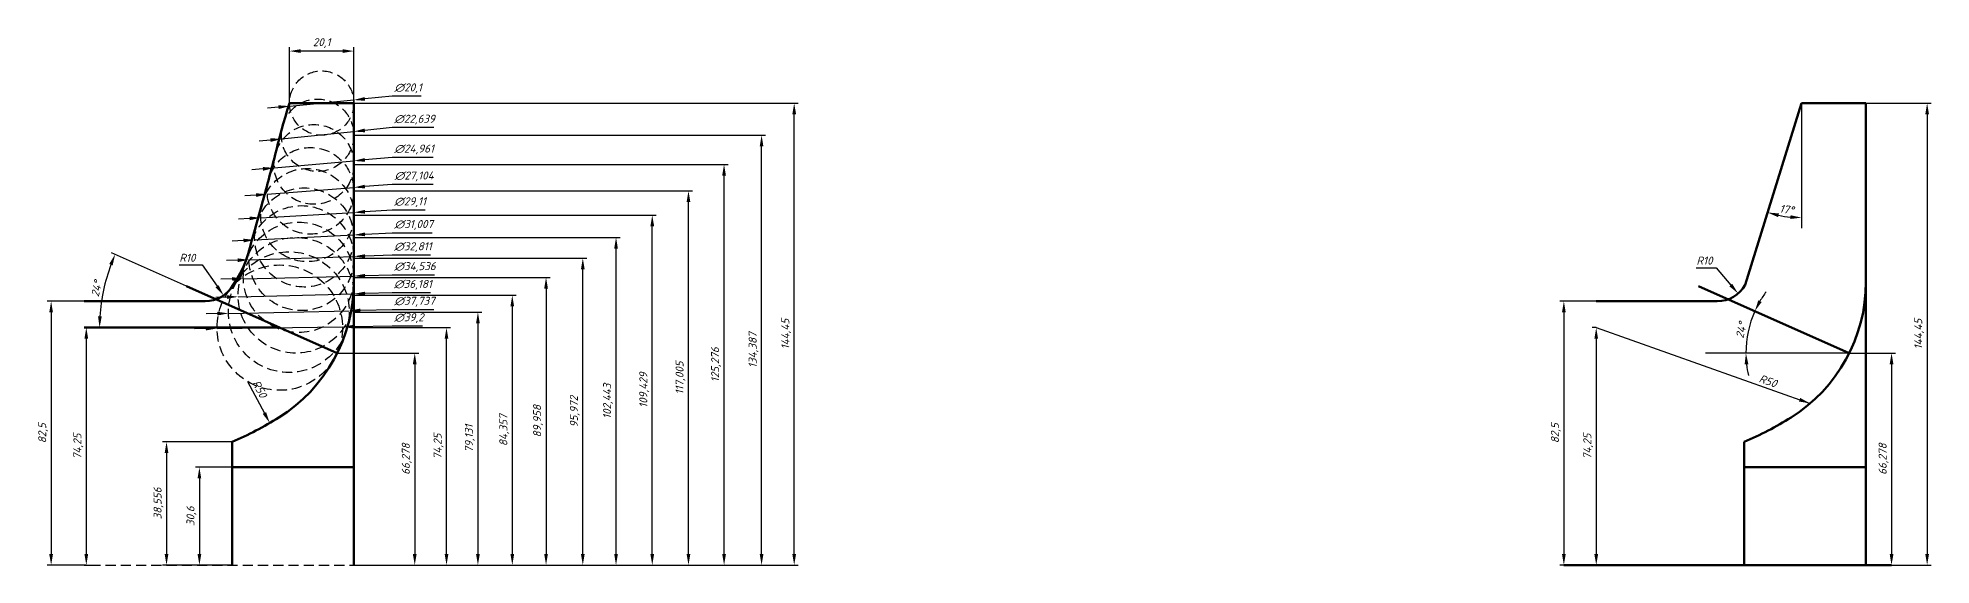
# Model space of a CAD drawing. Header units: millimetres. Extents: x 36 to 1609, y 71 to 252.
# Drawn here: x 1018 to 1609, y 81 to 245 of the extents above; entities that cross this region are included whole.
import ezdxf

# ---------------------------------------------------------------- set-up
doc = ezdxf.new("R2010")
doc.units = ezdxf.units.MM
doc.linetypes.add('невидимая2', pattern=[4.7625, 3.175, -1.5875])
doc.layers.get('0').update_dxf_attribs({"lineweight": 53})
doc.layers.add('АТРИБУТЫ', color=6, linetype='Continuous')
for name, color, linetype, lineweight in [('кр', 10, 'Continuous', 53), ('пунктир', 7, 'невидимая2', 25), ('размеры', 7, 'Continuous', 25)]:
    doc.layers.add(name, color=color, linetype=linetype, lineweight=lineweight)
doc.styles.add('Размер', font='isocpeur.ttf', dxfattribs={"oblique": 15})
doc.dimstyles.new('Две стрелки', dxfattribs={"dimtxt": 2.5, "dimasz": 3.5, "dimexe": 1.25, "dimexo": 0, "dimgap": 1, "dimtad": 1, "dimdec": 3, "dimtxsty": 'Размер', "dimcen": 2.5, "dimadec": 0, "dimazin": 0, "dimtfac": 1, "dimtdec": 3, "dimtmove": 0, "dimatfit": 3, "dimfxl": 1, "dimarcsym": 0})
doc.dimstyles.new('Две стрелки$3', dxfattribs={"dimtxt": 2.5, "dimasz": 3.5, "dimexe": 1.25, "dimexo": 0, "dimgap": 1, "dimtad": 1, "dimtoh": 1, "dimdec": 3, "dimtxsty": 'Размер', "dimcen": 2.5, "dimadec": 0, "dimazin": 0, "dimtfac": 1, "dimtdec": 3, "dimtmove": 0, "dimatfit": 3, "dimfxl": 1, "dimarcsym": 0})
doc.dimstyles.new('Две стрелки$4', dxfattribs={"dimtxt": 2.5, "dimasz": 3.5, "dimexe": 1.25, "dimexo": 0, "dimgap": 1, "dimtad": 1, "dimtoh": 1, "dimdec": 3, "dimtxsty": 'Размер', "dimcen": 2.5, "dimadec": 0, "dimazin": 0, "dimtfac": 1, "dimtdec": 3, "dimtmove": 0, "dimatfit": 3, "dimfxl": 1, "dimarcsym": 0})

# ---------------------------------------------------------------- blocks, each defined once
blk = doc.blocks.new('*D13')
at = {"layer": 'Defpoints', "color": 0, "transparency": 16777216}
for p in [(1568.98, 225.08), (1568.98, 225.08), (1561.85, 189.98), (1568.98, 185.97), (1551.37, 168.28)]:
    blk.add_point(p, dxfattribs=at)
at = {"layer": 'размеры', "color": 0, "lineweight": -2, "transparency": 16777216}
blk.add_arc((1568.98, 225.08), 35.82, 258.36757, 264.40007, dxfattribs=at)
at = {"layer": 'размеры', "color": 0, "transparency": 16777216}
for points in [[(1561.61, 189.43), (1561.9, 190.56), (1558.37, 190.87)], [(1565.52, 190.01), (1565.46, 188.85), (1568.98, 189.26)]]:
    blk.add_solid(points, dxfattribs=at)
at = {"layer": 'размеры', "color": 0, "transparency": 16777216, "insert": (1564.3, 191.84), "char_height": 2.5, "attachment_point": 5, "rotation": 351.97449, "style": 'Размер'}
blk.add_mtext('17°', dxfattribs=at)
blk = doc.blocks.new('*D15')
at = {"layer": 'Defpoints', "color": 0, "transparency": 16777216}
for p in [(1111.38, 146.91), (1116.63, 80.63), (1135.65, 80.63)]:
    blk.add_point(p, dxfattribs=at)
at = {"layer": 'размеры', "color": 0, "lineweight": -2, "transparency": 16777216}
for p, q in [((1111.38, 146.91), (1136.9, 146.91)), ((1135.65, 143.41), (1135.65, 84.13)), ((1116.63, 80.63), (1136.9, 80.63))]:
    blk.add_line(p, q, dxfattribs=at)
at = {"layer": 'размеры', "color": 0, "transparency": 16777216}
for points in [[(1135.06, 143.41), (1136.23, 143.41), (1135.65, 146.91)], [(1135.06, 84.13), (1136.23, 84.13), (1135.65, 80.63)]]:
    blk.add_solid(points, dxfattribs=at)
at = {"layer": 'размеры', "color": 0, "transparency": 16777216, "insert": (1133.15, 113.77), "char_height": 2.5, "attachment_point": 5, "rotation": 90, "style": 'Размер'}
blk.add_mtext('66,278', dxfattribs=at)
blk = doc.blocks.new('*D16')
at = {"layer": 'Defpoints', "color": 0, "transparency": 16777216}
for p in [(1073.87, 154.63), (1113.07, 155.13)]:
    blk.add_point(p, dxfattribs=at)
at = {"layer": 'размеры', "color": 0, "lineweight": -2, "transparency": 16777216}
for p, q in [((1070.37, 154.59), (1066.87, 154.54)), ((1073.87, 154.63), (1113.07, 155.13)), ((1128.58, 155.33), (1116.57, 155.18)), ((1138.12, 155.33), (1128.58, 155.33))]:
    blk.add_line(p, q, dxfattribs=at)
at = {"layer": 'размеры', "color": 0, "transparency": 16777216}
for points in [[(1070.37, 155.17), (1070.38, 154), (1073.87, 154.63)], [(1116.56, 155.76), (1116.58, 154.6), (1113.07, 155.13)]]:
    blk.add_solid(points, dxfattribs=at)
at = {"layer": 'размеры', "color": 0, "transparency": 16777216, "insert": (1133.85, 157.83), "char_height": 2.5, "attachment_point": 5, "style": 'Размер'}
blk.add_mtext('∅39,2', dxfattribs=at)
blk = doc.blocks.new('*D17')
at = {"layer": 'Defpoints', "color": 0, "transparency": 16777216}
for p in [(1115.18, 160.17), (1077.46, 159.33)]:
    blk.add_point(p, dxfattribs=at)
at = {"layer": 'размеры', "color": 0, "lineweight": -2, "transparency": 16777216}
for p, q in [((1077.46, 159.33), (1115.18, 160.17)), ((1128.58, 160.47), (1118.68, 160.25)), ((1141.62, 160.47), (1128.58, 160.47)), ((1073.96, 159.25), (1070.46, 159.17))]:
    blk.add_line(p, q, dxfattribs=at)
at = {"layer": 'размеры', "color": 0, "transparency": 16777216}
for points in [[(1073.94, 159.84), (1073.97, 158.67), (1077.46, 159.33)], [(1118.67, 160.83), (1118.7, 159.66), (1115.18, 160.17)]]:
    blk.add_solid(points, dxfattribs=at)
at = {"layer": 'размеры', "color": 0, "transparency": 16777216, "insert": (1135.6, 162.97), "char_height": 2.5, "attachment_point": 5, "style": 'Размер'}
blk.add_mtext('∅37,737', dxfattribs=at)
blk = doc.blocks.new('*D18')
at = {"layer": 'Defpoints', "color": 0, "transparency": 16777216}
for p in [(1080.45, 164.53), (1116.62, 165.45)]:
    blk.add_point(p, dxfattribs=at)
at = {"layer": 'размеры', "color": 0, "lineweight": -2, "transparency": 16777216}
for p, q in [((1128.58, 165.76), (1120.12, 165.54)), ((1140.62, 165.76), (1128.58, 165.76)), ((1076.96, 164.44), (1073.46, 164.35)), ((1080.45, 164.53), (1116.62, 165.45))]:
    blk.add_line(p, q, dxfattribs=at)
at = {"layer": 'размеры', "color": 0, "transparency": 16777216}
for points in [[(1120.11, 166.12), (1120.14, 164.96), (1116.62, 165.45)], [(1076.94, 165.02), (1076.97, 163.86), (1080.45, 164.53)]]:
    blk.add_solid(points, dxfattribs=at)
at = {"layer": 'размеры', "color": 0, "transparency": 16777216, "insert": (1135.1, 168.26), "char_height": 2.5, "attachment_point": 5, "style": 'Размер'}
blk.add_mtext('∅36,181', dxfattribs=at)
blk = doc.blocks.new('*D19')
at = {"layer": 'Defpoints', "color": 0, "transparency": 16777216}
for p in [(1082.1, 170.17), (1116.62, 171.01)]:
    blk.add_point(p, dxfattribs=at)
at = {"layer": 'размеры', "color": 0, "lineweight": -2, "transparency": 16777216}
for p, q in [((1078.6, 170.09), (1075.1, 170)), ((1082.1, 170.17), (1116.62, 171.01)), ((1128.58, 171.3), (1120.12, 171.1)), ((1141.87, 171.3), (1128.58, 171.3))]:
    blk.add_line(p, q, dxfattribs=at)
at = {"layer": 'размеры', "color": 0, "transparency": 16777216}
for points in [[(1120.11, 171.68), (1120.14, 170.51), (1116.62, 171.01)], [(1078.59, 170.67), (1078.61, 169.5), (1082.1, 170.17)]]:
    blk.add_solid(points, dxfattribs=at)
at = {"layer": 'размеры', "color": 0, "transparency": 16777216, "insert": (1135.72, 173.8), "char_height": 2.5, "attachment_point": 5, "style": 'Размер'}
blk.add_mtext('∅34,536', dxfattribs=at)
blk = doc.blocks.new('*D20')
at = {"layer": 'Defpoints', "color": 0, "transparency": 16777216}
for p in [(1083.83, 176.07), (1116.62, 177.14)]:
    blk.add_point(p, dxfattribs=at)
at = {"layer": 'размеры', "color": 0, "lineweight": -2, "transparency": 16777216}
for p, q in [((1128.58, 177.52), (1120.12, 177.25)), ((1140.62, 177.52), (1128.58, 177.52)), ((1080.33, 175.96), (1076.83, 175.85)), ((1083.83, 176.07), (1116.62, 177.14))]:
    blk.add_line(p, q, dxfattribs=at)
at = {"layer": 'размеры', "color": 0, "transparency": 16777216}
for points in [[(1120.1, 177.83), (1120.14, 176.67), (1116.62, 177.14)], [(1080.31, 176.54), (1080.35, 175.38), (1083.83, 176.07)]]:
    blk.add_solid(points, dxfattribs=at)
at = {"layer": 'размеры', "color": 0, "transparency": 16777216, "insert": (1135.1, 180.02), "char_height": 2.5, "attachment_point": 5, "style": 'Размер'}
blk.add_mtext('∅32,811', dxfattribs=at)
blk = doc.blocks.new('*D21')
at = {"layer": 'Defpoints', "color": 0, "transparency": 16777216}
for p in [(1116.61, 183.85), (1085.64, 182.28)]:
    blk.add_point(p, dxfattribs=at)
at = {"layer": 'размеры', "color": 0, "lineweight": -2, "transparency": 16777216}
for p, q in [((1085.64, 182.28), (1116.61, 183.85)), ((1128.58, 184.46), (1120.11, 184.03)), ((1141.12, 184.46), (1128.58, 184.46)), ((1082.15, 182.1), (1078.65, 181.92))]:
    blk.add_line(p, q, dxfattribs=at)
at = {"layer": 'размеры', "color": 0, "transparency": 16777216}
for points in [[(1120.08, 184.62), (1120.13, 183.45), (1116.61, 183.85)], [(1082.12, 182.68), (1082.18, 181.52), (1085.64, 182.28)]]:
    blk.add_solid(points, dxfattribs=at)
at = {"layer": 'размеры', "color": 0, "transparency": 16777216, "insert": (1135.35, 186.96), "char_height": 2.5, "attachment_point": 5, "style": 'Размер'}
blk.add_mtext('∅31,007', dxfattribs=at)
blk = doc.blocks.new('*D22')
at = {"layer": 'Defpoints', "color": 0, "transparency": 16777216}
for p in [(1116.61, 190.89), (1087.54, 189.23)]:
    blk.add_point(p, dxfattribs=at)
at = {"layer": 'размеры', "color": 0, "lineweight": -2, "transparency": 16777216}
for p, q in [((1087.54, 189.23), (1116.61, 190.89)), ((1128.58, 191.58), (1120.1, 191.09)), ((1138.87, 191.58), (1128.58, 191.58)), ((1084.05, 189.03), (1080.56, 188.83))]:
    blk.add_line(p, q, dxfattribs=at)
at = {"layer": 'размеры', "color": 0, "transparency": 16777216}
for points in [[(1084.02, 189.61), (1084.08, 188.45), (1087.54, 189.23)], [(1120.07, 191.68), (1120.13, 190.51), (1116.61, 190.89)]]:
    blk.add_solid(points, dxfattribs=at)
at = {"layer": 'размеры', "color": 0, "transparency": 16777216, "insert": (1134.22, 194.08), "char_height": 2.5, "attachment_point": 5, "style": 'Размер'}
blk.add_mtext('∅29,11', dxfattribs=at)
blk = doc.blocks.new('*D23')
at = {"layer": 'Defpoints', "color": 0, "transparency": 16777216}
for p in [(1089.57, 196.58), (1116.59, 198.7)]:
    blk.add_point(p, dxfattribs=at)
at = {"layer": 'размеры', "color": 0, "lineweight": -2, "transparency": 16777216}
for p, q in [((1086.08, 196.3), (1082.59, 196.03)), ((1089.57, 196.58), (1116.59, 198.7)), ((1128.58, 199.64), (1120.08, 198.97)), ((1141.37, 199.64), (1128.58, 199.64))]:
    blk.add_line(p, q, dxfattribs=at)
at = {"layer": 'размеры', "color": 0, "transparency": 16777216}
for points in [[(1086.03, 196.88), (1086.12, 195.72), (1089.57, 196.58)], [(1120.03, 199.56), (1120.12, 198.39), (1116.59, 198.7)]]:
    blk.add_solid(points, dxfattribs=at)
at = {"layer": 'размеры', "color": 0, "transparency": 16777216, "insert": (1135.47, 202.14), "char_height": 2.5, "attachment_point": 5, "style": 'Размер'}
blk.add_mtext('∅27,104', dxfattribs=at)
blk = doc.blocks.new('*D24')
at = {"layer": 'Defpoints', "color": 0, "transparency": 16777216}
for p in [(1091.72, 204.81), (1116.58, 207)]:
    blk.add_point(p, dxfattribs=at)
at = {"layer": 'размеры', "color": 0, "lineweight": -2, "transparency": 16777216}
for p, q in [((1128.58, 208.06), (1120.07, 207.31)), ((1141.37, 208.06), (1128.58, 208.06)), ((1088.23, 204.51), (1084.74, 204.2)), ((1091.72, 204.81), (1116.58, 207))]:
    blk.add_line(p, q, dxfattribs=at)
at = {"layer": 'размеры', "color": 0, "transparency": 16777216}
for points in [[(1120.02, 207.89), (1120.12, 206.73), (1116.58, 207)], [(1088.18, 205.09), (1088.28, 203.93), (1091.72, 204.81)]]:
    blk.add_solid(points, dxfattribs=at)
at = {"layer": 'размеры', "color": 0, "transparency": 16777216, "insert": (1135.47, 210.56), "char_height": 2.5, "attachment_point": 5, "style": 'Размер'}
blk.add_mtext('∅24,961', dxfattribs=at)
blk = doc.blocks.new('*D25')
at = {"layer": 'Defpoints', "color": 0, "transparency": 16777216}
for p in [(1094.05, 213.87), (1116.57, 216.17)]:
    blk.add_point(p, dxfattribs=at)
at = {"layer": 'размеры', "color": 0, "lineweight": -2, "transparency": 16777216}
for p, q in [((1090.57, 213.52), (1087.09, 213.16)), ((1094.05, 213.87), (1116.57, 216.17)), ((1128.58, 217.39), (1120.05, 216.52)), ((1141.62, 217.39), (1128.58, 217.39))]:
    blk.add_line(p, q, dxfattribs=at)
at = {"layer": 'размеры', "color": 0, "transparency": 16777216}
for points in [[(1090.51, 214.1), (1090.63, 212.93), (1094.05, 213.87)], [(1119.99, 217.1), (1120.11, 215.94), (1116.57, 216.17)]]:
    blk.add_solid(points, dxfattribs=at)
at = {"layer": 'размеры', "color": 0, "transparency": 16777216, "insert": (1135.6, 219.89), "char_height": 2.5, "attachment_point": 5, "style": 'Размер'}
blk.add_mtext('∅22,639', dxfattribs=at)
blk = doc.blocks.new('*D26')
at = {"layer": 'Defpoints', "color": 0, "transparency": 16777216}
for p in [(1116.58, 226.04), (1096.58, 224.13)]:
    blk.add_point(p, dxfattribs=at)
at = {"layer": 'размеры', "color": 0, "lineweight": -2, "transparency": 16777216}
for p, q in [((1096.58, 224.13), (1116.58, 226.04)), ((1128.58, 227.19), (1120.07, 226.37)), ((1137.62, 227.19), (1128.58, 227.19)), ((1093.09, 223.79), (1089.61, 223.46))]:
    blk.add_line(p, q, dxfattribs=at)
at = {"layer": 'размеры', "color": 0, "transparency": 16777216}
for points in [[(1120.01, 226.95), (1120.12, 225.79), (1116.58, 226.04)], [(1093.04, 224.37), (1093.15, 223.21), (1096.58, 224.13)]]:
    blk.add_solid(points, dxfattribs=at)
at = {"layer": 'размеры', "color": 0, "transparency": 16777216, "insert": (1133.6, 229.69), "char_height": 2.5, "attachment_point": 5, "style": 'Размер'}
blk.add_mtext('∅20,1', dxfattribs=at)
blk = doc.blocks.new('*D27')
at = {"layer": 'Defpoints', "color": 0, "transparency": 16777216}
for p in [(1039.35, 170.4), (1064.34, 167.85), (1032.35, 154.88), (1093.47, 154.88), (1111.38, 146.91)]:
    blk.add_point(p, dxfattribs=at)
at = {"layer": 'размеры', "color": 0, "lineweight": -2, "transparency": 16777216}
blk.add_line((1064.34, 167.85), (1040.9, 178.29), dxfattribs=at)
blk.add_arc((1093.47, 154.88), 56.3, 159.56248, 176.43752, dxfattribs=at)
at = {"layer": 'размеры', "color": 0, "transparency": 16777216}
for points in [[(1040.18, 174.76), (1041.26, 174.32), (1042.04, 177.78)], [(1037.86, 158.36), (1036.7, 158.4), (1037.17, 154.88)]]:
    blk.add_solid(points, dxfattribs=at)
at = {"layer": 'размеры', "color": 0, "transparency": 16777216, "insert": (1036.2, 167.06), "char_height": 2.5, "attachment_point": 5, "rotation": 78, "style": 'Размер'}
blk.add_mtext('24°', dxfattribs=at)
blk = doc.blocks.new('*D28')
at = {"layer": 'Defpoints', "color": 0, "transparency": 16777216}
for p in [(1070.17, 173.13), (1075.92, 164.96)]:
    blk.add_point(p, dxfattribs=at)
at = {"layer": 'размеры', "color": 0, "lineweight": -2, "transparency": 16777216}
for p, q in [((1062.03, 174.46), (1069.23, 174.46)), ((1069.23, 174.46), (1073.91, 167.82))]:
    blk.add_line(p, q, dxfattribs=at)
at = {"layer": 'размеры', "color": 0, "transparency": 16777216}
blk.add_solid([(1074.39, 168.15), (1073.43, 167.48), (1075.92, 164.96)], dxfattribs=at)
at = {"layer": 'размеры', "color": 0, "transparency": 16777216, "insert": (1064.62, 176.71), "char_height": 2.5, "attachment_point": 5, "style": 'Размер'}
blk.add_mtext('R10', dxfattribs=at)
blk = doc.blocks.new('*D29')
at = {"layer": 'Defpoints', "color": 0, "transparency": 16777216}
for p in [(1078.55, 111.23), (1068.37, 80.63), (1078.55, 80.63)]:
    blk.add_point(p, dxfattribs=at)
at = {"layer": 'размеры', "color": 0, "lineweight": -2, "transparency": 16777216}
for p, q in [((1078.55, 111.23), (1067.12, 111.23)), ((1068.37, 107.73), (1068.37, 84.13)), ((1078.55, 80.63), (1067.12, 80.63))]:
    blk.add_line(p, q, dxfattribs=at)
at = {"layer": 'размеры', "color": 0, "transparency": 16777216}
for points in [[(1067.79, 107.73), (1068.95, 107.73), (1068.37, 111.23)], [(1067.79, 84.13), (1068.95, 84.13), (1068.37, 80.63)]]:
    blk.add_solid(points, dxfattribs=at)
at = {"layer": 'размеры', "color": 0, "transparency": 16777216, "insert": (1065.87, 95.93), "char_height": 2.5, "attachment_point": 5, "rotation": 90, "style": 'Размер'}
blk.add_mtext('30,6', dxfattribs=at)
blk = doc.blocks.new('*D30')
at = {"layer": 'Defpoints', "color": 0, "transparency": 16777216}
for p in [(1078.55, 119.19), (1058.09, 80.63), (1067.12, 80.63)]:
    blk.add_point(p, dxfattribs=at)
at = {"layer": 'размеры', "color": 0, "lineweight": -2, "transparency": 16777216}
for p, q in [((1078.55, 119.19), (1056.84, 119.19)), ((1058.09, 115.69), (1058.09, 84.13)), ((1067.12, 80.63), (1056.84, 80.63))]:
    blk.add_line(p, q, dxfattribs=at)
at = {"layer": 'размеры', "color": 0, "transparency": 16777216}
for points in [[(1057.51, 115.69), (1058.68, 115.69), (1058.09, 119.19)], [(1057.51, 84.13), (1058.68, 84.13), (1058.09, 80.63)]]:
    blk.add_solid(points, dxfattribs=at)
at = {"layer": 'размеры', "color": 0, "transparency": 16777216, "insert": (1055.59, 99.91), "char_height": 2.5, "attachment_point": 5, "rotation": 90, "style": 'Размер'}
blk.add_mtext('38,556', dxfattribs=at)
blk = doc.blocks.new('*D31')
at = {"layer": 'Defpoints', "color": 0, "transparency": 16777216}
for p in [(1032.35, 154.88), (1032.35, 80.63), (1033.03, 80.63)]:
    blk.add_point(p, dxfattribs=at)
at = {"layer": 'размеры', "color": 0, "lineweight": -2, "transparency": 16777216}
for p, q in [((1032.35, 154.88), (1034.28, 154.88)), ((1033.03, 151.38), (1033.03, 84.13)), ((1032.35, 80.63), (1034.28, 80.63))]:
    blk.add_line(p, q, dxfattribs=at)
at = {"layer": 'размеры', "color": 0, "transparency": 16777216}
for points in [[(1032.45, 151.38), (1033.62, 151.38), (1033.03, 154.88)], [(1032.45, 84.13), (1033.62, 84.13), (1033.03, 80.63)]]:
    blk.add_solid(points, dxfattribs=at)
at = {"layer": 'размеры', "color": 0, "transparency": 16777216, "insert": (1030.53, 117.76), "char_height": 2.5, "attachment_point": 5, "rotation": 90, "style": 'Размер'}
blk.add_mtext('74,25', dxfattribs=at)
blk = doc.blocks.new('*D32')
at = {"layer": 'Defpoints', "color": 0, "transparency": 16777216}
for p in [(1032.35, 163.13), (1022.04, 80.63), (1033.03, 80.63)]:
    blk.add_point(p, dxfattribs=at)
at = {"layer": 'размеры', "color": 0, "lineweight": -2, "transparency": 16777216}
for p, q in [((1032.35, 163.13), (1020.79, 163.13)), ((1022.04, 159.63), (1022.04, 84.13)), ((1033.03, 80.63), (1020.79, 80.63))]:
    blk.add_line(p, q, dxfattribs=at)
at = {"layer": 'размеры', "color": 0, "transparency": 16777216}
for points in [[(1021.45, 159.63), (1022.62, 159.63), (1022.04, 163.13)], [(1021.45, 84.13), (1022.62, 84.13), (1022.04, 80.63)]]:
    blk.add_solid(points, dxfattribs=at)
at = {"layer": 'размеры', "color": 0, "transparency": 16777216, "insert": (1019.54, 121.88), "char_height": 2.5, "attachment_point": 5, "rotation": 90, "style": 'Размер'}
blk.add_mtext('82,5', dxfattribs=at)
blk = doc.blocks.new('*D33')
at = {"layer": 'Defpoints', "color": 0, "transparency": 16777216}
for p in [(1096.53, 241.32), (1096.53, 225.08), (1116.63, 225.08)]:
    blk.add_point(p, dxfattribs=at)
at = {"layer": 'размеры', "color": 0, "lineweight": -2, "transparency": 16777216}
for p, q in [((1096.53, 225.08), (1096.53, 242.57)), ((1116.63, 225.08), (1116.63, 242.57)), ((1113.13, 241.32), (1100.03, 241.32))]:
    blk.add_line(p, q, dxfattribs=at)
at = {"layer": 'размеры', "color": 0, "transparency": 16777216}
for points in [[(1100.03, 241.91), (1100.03, 240.74), (1096.53, 241.32)], [(1113.13, 241.91), (1113.13, 240.74), (1116.63, 241.32)]]:
    blk.add_solid(points, dxfattribs=at)
at = {"layer": 'размеры', "color": 0, "transparency": 16777216, "insert": (1106.58, 243.82), "char_height": 2.5, "attachment_point": 5, "style": 'Размер'}
blk.add_mtext('20,1', dxfattribs=at)
blk = doc.blocks.new('*D34')
at = {"layer": 'Defpoints', "color": 0, "transparency": 16777216}
for p in [(1116.63, 154.88), (1145.58, 154.88), (1136.9, 80.63)]:
    blk.add_point(p, dxfattribs=at)
at = {"layer": 'размеры', "color": 0, "lineweight": -2, "transparency": 16777216}
for p, q in [((1116.63, 154.88), (1146.83, 154.88)), ((1145.58, 84.13), (1145.58, 151.38)), ((1136.9, 80.63), (1146.83, 80.63))]:
    blk.add_line(p, q, dxfattribs=at)
at = {"layer": 'размеры', "color": 0, "transparency": 16777216}
for points in [[(1145, 151.38), (1146.16, 151.38), (1145.58, 154.88)], [(1145, 84.13), (1146.16, 84.13), (1145.58, 80.63)]]:
    blk.add_solid(points, dxfattribs=at)
at = {"layer": 'размеры', "color": 0, "transparency": 16777216, "insert": (1143.08, 117.76), "char_height": 2.5, "attachment_point": 5, "rotation": 90, "style": 'Размер'}
blk.add_mtext('74,25', dxfattribs=at)
blk = doc.blocks.new('*D35')
at = {"layer": 'Defpoints', "color": 0, "transparency": 16777216}
for p in [(1116.63, 159.76), (1146.83, 80.63), (1155.39, 80.63)]:
    blk.add_point(p, dxfattribs=at)
at = {"layer": 'размеры', "color": 0, "lineweight": -2, "transparency": 16777216}
for p, q in [((1116.63, 159.76), (1156.64, 159.76)), ((1155.39, 156.26), (1155.39, 84.13)), ((1146.83, 80.63), (1156.64, 80.63))]:
    blk.add_line(p, q, dxfattribs=at)
at = {"layer": 'размеры', "color": 0, "transparency": 16777216}
for points in [[(1154.81, 156.26), (1155.97, 156.26), (1155.39, 159.76)], [(1154.81, 84.13), (1155.97, 84.13), (1155.39, 80.63)]]:
    blk.add_solid(points, dxfattribs=at)
at = {"layer": 'размеры', "color": 0, "transparency": 16777216, "insert": (1152.89, 120.2), "char_height": 2.5, "attachment_point": 5, "rotation": 90, "style": 'Размер'}
blk.add_mtext('79,131', dxfattribs=at)
blk = doc.blocks.new('*D36')
at = {"layer": 'Defpoints', "color": 0, "transparency": 16777216}
for p in [(1116.63, 164.99), (1156.64, 80.63), (1166.13, 80.63)]:
    blk.add_point(p, dxfattribs=at)
at = {"layer": 'размеры', "color": 0, "lineweight": -2, "transparency": 16777216}
for p, q in [((1116.63, 164.99), (1167.38, 164.99)), ((1166.13, 161.49), (1166.13, 84.13)), ((1156.64, 80.63), (1167.38, 80.63))]:
    blk.add_line(p, q, dxfattribs=at)
at = {"layer": 'размеры', "color": 0, "transparency": 16777216}
for points in [[(1165.55, 161.49), (1166.71, 161.49), (1166.13, 164.99)], [(1165.55, 84.13), (1166.71, 84.13), (1166.13, 80.63)]]:
    blk.add_solid(points, dxfattribs=at)
at = {"layer": 'размеры', "color": 0, "transparency": 16777216, "insert": (1163.63, 122.81), "char_height": 2.5, "attachment_point": 5, "rotation": 90, "style": 'Размер'}
blk.add_mtext('84,357', dxfattribs=at)
blk = doc.blocks.new('*D37')
at = {"layer": 'Defpoints', "color": 0, "transparency": 16777216}
for p in [(1116.63, 170.59), (1167.38, 80.63), (1176.68, 80.63)]:
    blk.add_point(p, dxfattribs=at)
at = {"layer": 'размеры', "color": 0, "lineweight": -2, "transparency": 16777216}
for p, q in [((1116.63, 170.59), (1177.93, 170.59)), ((1176.68, 167.09), (1176.68, 84.13)), ((1167.38, 80.63), (1177.93, 80.63))]:
    blk.add_line(p, q, dxfattribs=at)
at = {"layer": 'размеры', "color": 0, "transparency": 16777216}
for points in [[(1176.1, 167.09), (1177.26, 167.09), (1176.68, 170.59)], [(1176.1, 84.13), (1177.26, 84.13), (1176.68, 80.63)]]:
    blk.add_solid(points, dxfattribs=at)
at = {"layer": 'размеры', "color": 0, "transparency": 16777216, "insert": (1174.18, 125.61), "char_height": 2.5, "attachment_point": 5, "rotation": 90, "style": 'Размер'}
blk.add_mtext('89,958', dxfattribs=at)
blk = doc.blocks.new('*D38')
at = {"layer": 'Defpoints', "color": 0, "transparency": 16777216}
for p in [(1116.63, 176.6), (1188.17, 176.6), (1177.93, 80.63)]:
    blk.add_point(p, dxfattribs=at)
at = {"layer": 'размеры', "color": 0, "lineweight": -2, "transparency": 16777216}
for p, q in [((1116.63, 176.6), (1189.42, 176.6)), ((1188.17, 84.13), (1188.17, 173.1)), ((1177.93, 80.63), (1189.42, 80.63))]:
    blk.add_line(p, q, dxfattribs=at)
at = {"layer": 'размеры', "color": 0, "transparency": 16777216}
for points in [[(1187.58, 173.1), (1188.75, 173.1), (1188.17, 176.6)], [(1187.58, 84.13), (1188.75, 84.13), (1188.17, 80.63)]]:
    blk.add_solid(points, dxfattribs=at)
at = {"layer": 'размеры', "color": 0, "transparency": 16777216, "insert": (1185.67, 128.62), "char_height": 2.5, "attachment_point": 5, "rotation": 90, "style": 'Размер'}
blk.add_mtext('95,972', dxfattribs=at)
blk = doc.blocks.new('*D39')
at = {"layer": 'Defpoints', "color": 0, "transparency": 16777216}
for p in [(1116.63, 183.08), (1198.55, 183.08), (1189.42, 80.63)]:
    blk.add_point(p, dxfattribs=at)
at = {"layer": 'размеры', "color": 0, "lineweight": -2, "transparency": 16777216}
for p, q in [((1116.63, 183.08), (1199.8, 183.08)), ((1198.55, 84.13), (1198.55, 179.58)), ((1189.42, 80.63), (1199.8, 80.63))]:
    blk.add_line(p, q, dxfattribs=at)
at = {"layer": 'размеры', "color": 0, "transparency": 16777216}
for points in [[(1197.97, 179.58), (1199.13, 179.58), (1198.55, 183.08)], [(1197.97, 84.13), (1199.13, 84.13), (1198.55, 80.63)]]:
    blk.add_solid(points, dxfattribs=at)
at = {"layer": 'размеры', "color": 0, "transparency": 16777216, "insert": (1196.05, 131.85), "char_height": 2.5, "attachment_point": 5, "rotation": 90, "style": 'Размер'}
blk.add_mtext('102,443', dxfattribs=at)
blk = doc.blocks.new('*D40')
at = {"layer": 'Defpoints', "color": 0, "transparency": 16777216}
for p in [(1116.63, 190.06), (1209.86, 190.06), (1199.8, 80.63)]:
    blk.add_point(p, dxfattribs=at)
at = {"layer": 'размеры', "color": 0, "lineweight": -2, "transparency": 16777216}
for p, q in [((1116.63, 190.06), (1211.11, 190.06)), ((1209.86, 84.13), (1209.86, 186.56)), ((1199.8, 80.63), (1211.11, 80.63))]:
    blk.add_line(p, q, dxfattribs=at)
at = {"layer": 'размеры', "color": 0, "transparency": 16777216}
for points in [[(1209.28, 186.56), (1210.45, 186.56), (1209.86, 190.06)], [(1209.28, 84.13), (1210.45, 84.13), (1209.86, 80.63)]]:
    blk.add_solid(points, dxfattribs=at)
at = {"layer": 'размеры', "color": 0, "transparency": 16777216, "insert": (1207.36, 135.35), "char_height": 2.5, "attachment_point": 5, "rotation": 90, "style": 'Размер'}
blk.add_mtext('109,429', dxfattribs=at)
blk = doc.blocks.new('*D41')
at = {"layer": 'Defpoints', "color": 0, "transparency": 16777216}
for p in [(1116.63, 197.64), (1221.18, 197.64), (1211.11, 80.63)]:
    blk.add_point(p, dxfattribs=at)
at = {"layer": 'размеры', "color": 0, "lineweight": -2, "transparency": 16777216}
for p, q in [((1116.63, 197.64), (1222.43, 197.64)), ((1221.18, 84.13), (1221.18, 194.14)), ((1211.11, 80.63), (1222.43, 80.63))]:
    blk.add_line(p, q, dxfattribs=at)
at = {"layer": 'размеры', "color": 0, "transparency": 16777216}
for points in [[(1220.59, 194.14), (1221.76, 194.14), (1221.18, 197.64)], [(1220.59, 84.13), (1221.76, 84.13), (1221.18, 80.63)]]:
    blk.add_solid(points, dxfattribs=at)
at = {"layer": 'размеры', "color": 0, "transparency": 16777216, "insert": (1218.68, 139.14), "char_height": 2.5, "attachment_point": 5, "rotation": 90, "style": 'Размер'}
blk.add_mtext('117,005', dxfattribs=at)
blk = doc.blocks.new('*D42')
at = {"layer": 'Defpoints', "color": 0, "transparency": 16777216}
for p in [(1116.63, 205.91), (1232.3, 205.91), (1222.43, 80.63)]:
    blk.add_point(p, dxfattribs=at)
at = {"layer": 'размеры', "color": 0, "lineweight": -2, "transparency": 16777216}
for p, q in [((1116.63, 205.91), (1233.55, 205.91)), ((1232.3, 84.13), (1232.3, 202.41)), ((1222.43, 80.63), (1233.55, 80.63))]:
    blk.add_line(p, q, dxfattribs=at)
at = {"layer": 'размеры', "color": 0, "transparency": 16777216}
for points in [[(1231.72, 202.41), (1232.89, 202.41), (1232.3, 205.91)], [(1231.72, 84.13), (1232.89, 84.13), (1232.3, 80.63)]]:
    blk.add_solid(points, dxfattribs=at)
at = {"layer": 'размеры', "color": 0, "transparency": 16777216, "insert": (1229.8, 143.27), "char_height": 2.5, "attachment_point": 5, "rotation": 90, "style": 'Размер'}
blk.add_mtext('125,276', dxfattribs=at)
blk = doc.blocks.new('*D43')
at = {"layer": 'Defpoints', "color": 0, "transparency": 16777216}
for p in [(1116.63, 215.02), (1244.02, 215.02), (1233.55, 80.63)]:
    blk.add_point(p, dxfattribs=at)
at = {"layer": 'размеры', "color": 0, "lineweight": -2, "transparency": 16777216}
for p, q in [((1116.63, 215.02), (1245.27, 215.02)), ((1244.02, 84.13), (1244.02, 211.52)), ((1233.55, 80.63), (1245.27, 80.63))]:
    blk.add_line(p, q, dxfattribs=at)
at = {"layer": 'размеры', "color": 0, "transparency": 16777216}
for points in [[(1243.44, 211.52), (1244.6, 211.52), (1244.02, 215.02)], [(1243.44, 84.13), (1244.6, 84.13), (1244.02, 80.63)]]:
    blk.add_solid(points, dxfattribs=at)
at = {"layer": 'размеры', "color": 0, "transparency": 16777216, "insert": (1241.52, 147.83), "char_height": 2.5, "attachment_point": 5, "rotation": 90, "style": 'Размер'}
blk.add_mtext('134,387', dxfattribs=at)
blk = doc.blocks.new('*D44')
at = {"layer": 'Defpoints', "color": 0, "transparency": 16777216}
for p in [(1116.63, 225.08), (1254.21, 225.08), (1245.27, 80.63)]:
    blk.add_point(p, dxfattribs=at)
at = {"layer": 'размеры', "color": 0, "lineweight": -2, "transparency": 16777216}
for p, q in [((1116.63, 225.08), (1255.46, 225.08)), ((1254.21, 84.13), (1254.21, 221.58)), ((1245.27, 80.63), (1255.46, 80.63))]:
    blk.add_line(p, q, dxfattribs=at)
at = {"layer": 'размеры', "color": 0, "transparency": 16777216}
for points in [[(1253.63, 221.58), (1254.8, 221.58), (1254.21, 225.08)], [(1253.63, 84.13), (1254.8, 84.13), (1254.21, 80.63)]]:
    blk.add_solid(points, dxfattribs=at)
at = {"layer": 'размеры', "color": 0, "transparency": 16777216, "insert": (1251.71, 152.86), "char_height": 2.5, "attachment_point": 5, "rotation": 90, "style": 'Размер'}
blk.add_mtext('144,45', dxfattribs=at)
blk = doc.blocks.new('*D45')
at = {"layer": 'Defpoints', "color": 0, "transparency": 16777216}
for p in [(1066.63, 169.13), (1090.33, 125.11)]:
    blk.add_point(p, dxfattribs=at)
at = {"layer": 'размеры', "color": 0, "lineweight": -2, "transparency": 16777216}
blk.add_line((1083.38, 138.03), (1088.67, 128.19), dxfattribs=at)
blk.add_arc((1066.63, 169.13), 50, 296.86714, 302.14287, dxfattribs=at)
at = {"layer": 'размеры', "color": 0, "transparency": 16777216}
blk.add_solid([(1089.19, 128.47), (1088.16, 127.91), (1090.33, 125.11)], dxfattribs=at)
at = {"layer": 'размеры', "color": 0, "transparency": 16777216, "insert": (1087.18, 135.72), "char_height": 2.5, "attachment_point": 5, "rotation": 298.29953, "style": 'Размер'}
blk.add_mtext('R50', dxfattribs=at)
blk = doc.blocks.new('*D46')
at = {"layer": 'Defpoints', "color": 0, "transparency": 16777216}
for p in [(1504.81, 154.88), (1504.81, 80.63), (1504.81, 80.63)]:
    blk.add_point(p, dxfattribs=at)
at = {"layer": 'размеры', "color": 0, "lineweight": -2, "transparency": 16777216}
for p, q in [((1504.81, 154.88), (1503.56, 154.88)), ((1504.81, 151.38), (1504.81, 84.13)), ((1504.81, 80.63), (1503.56, 80.63))]:
    blk.add_line(p, q, dxfattribs=at)
at = {"layer": 'размеры', "color": 0, "transparency": 16777216}
for points in [[(1504.22, 151.38), (1505.39, 151.38), (1504.81, 154.88)], [(1504.22, 84.13), (1505.39, 84.13), (1504.81, 80.63)]]:
    blk.add_solid(points, dxfattribs=at)
at = {"layer": 'размеры', "color": 0, "transparency": 16777216, "insert": (1502.31, 117.76), "char_height": 2.5, "attachment_point": 5, "rotation": 90, "style": 'Размер'}
blk.add_mtext('74,25', dxfattribs=at)
blk = doc.blocks.new('*D47')
at = {"layer": 'Defpoints', "color": 0, "transparency": 16777216}
for p in [(1504.81, 163.13), (1494.7, 80.63), (1504.81, 80.63)]:
    blk.add_point(p, dxfattribs=at)
at = {"layer": 'размеры', "color": 0, "lineweight": -2, "transparency": 16777216}
for p, q in [((1504.81, 163.13), (1493.45, 163.13)), ((1494.7, 159.63), (1494.7, 84.13)), ((1504.81, 80.63), (1493.45, 80.63))]:
    blk.add_line(p, q, dxfattribs=at)
at = {"layer": 'размеры', "color": 0, "transparency": 16777216}
for points in [[(1494.11, 159.63), (1495.28, 159.63), (1494.7, 163.13)], [(1494.11, 84.13), (1495.28, 84.13), (1494.7, 80.63)]]:
    blk.add_solid(points, dxfattribs=at)
at = {"layer": 'размеры', "color": 0, "transparency": 16777216, "insert": (1492.2, 121.88), "char_height": 2.5, "attachment_point": 5, "rotation": 90, "style": 'Размер'}
blk.add_mtext('82,5', dxfattribs=at)
blk = doc.blocks.new('*D48')
at = {"layer": 'Defpoints', "color": 0, "transparency": 16777216}
for p in [(1583.83, 146.91), (1589.08, 80.63), (1597.08, 80.63)]:
    blk.add_point(p, dxfattribs=at)
at = {"layer": 'размеры', "color": 0, "lineweight": -2, "transparency": 16777216}
for p, q in [((1583.83, 146.91), (1598.33, 146.91)), ((1597.08, 143.41), (1597.08, 84.13)), ((1589.08, 80.63), (1598.33, 80.63))]:
    blk.add_line(p, q, dxfattribs=at)
at = {"layer": 'размеры', "color": 0, "transparency": 16777216}
for points in [[(1596.5, 143.41), (1597.67, 143.41), (1597.08, 146.91)], [(1596.5, 84.13), (1597.67, 84.13), (1597.08, 80.63)]]:
    blk.add_solid(points, dxfattribs=at)
at = {"layer": 'размеры', "color": 0, "transparency": 16777216, "insert": (1594.58, 113.77), "char_height": 2.5, "attachment_point": 5, "rotation": 90, "style": 'Размер'}
blk.add_mtext('66,278', dxfattribs=at)
blk = doc.blocks.new('*D49')
at = {"layer": 'Defpoints', "color": 0, "transparency": 16777216}
for p in [(1589.08, 225.08), (1598.33, 80.63), (1608.2, 80.63)]:
    blk.add_point(p, dxfattribs=at)
at = {"layer": 'размеры', "color": 0, "lineweight": -2, "transparency": 16777216}
for p, q in [((1589.08, 225.08), (1609.45, 225.08)), ((1608.2, 221.58), (1608.2, 84.13)), ((1598.33, 80.63), (1609.45, 80.63))]:
    blk.add_line(p, q, dxfattribs=at)
at = {"layer": 'размеры', "color": 0, "transparency": 16777216}
for points in [[(1607.62, 221.58), (1608.78, 221.58), (1608.2, 225.08)], [(1607.62, 84.13), (1608.78, 84.13), (1608.2, 80.63)]]:
    blk.add_solid(points, dxfattribs=at)
at = {"layer": 'размеры', "color": 0, "transparency": 16777216, "insert": (1605.7, 152.86), "char_height": 2.5, "attachment_point": 5, "rotation": 90, "style": 'Размер'}
blk.add_mtext('144,45', dxfattribs=at)
blk = doc.blocks.new('*D50')
at = {"layer": 'Defpoints', "color": 0, "transparency": 16777216}
for p in [(1542.62, 173.13), (1549.14, 165.55)]:
    blk.add_point(p, dxfattribs=at)
at = {"layer": 'размеры', "color": 0, "lineweight": -2, "transparency": 16777216}
for p, q in [((1536.07, 173.58), (1542.24, 173.58)), ((1542.24, 173.58), (1546.86, 168.2))]:
    blk.add_line(p, q, dxfattribs=at)
at = {"layer": 'размеры', "color": 0, "transparency": 16777216}
blk.add_solid([(1547.3, 168.58), (1546.41, 167.82), (1549.14, 165.55)], dxfattribs=at)
at = {"layer": 'размеры', "color": 0, "transparency": 16777216, "insert": (1538.65, 175.83), "char_height": 2.5, "attachment_point": 5, "style": 'Размер'}
blk.add_mtext('R10', dxfattribs=at)
blk = doc.blocks.new('*D51')
at = {"layer": 'Defpoints', "color": 0, "transparency": 16777216}
for p in [(1536.79, 167.85), (1552.83, 155.8), (1538.94, 146.91), (1583.83, 146.91), (1583.83, 146.91)]:
    blk.add_point(p, dxfattribs=at)
at = {"layer": 'размеры', "color": 0, "lineweight": -2, "transparency": 16777216}
for start, end in [(143.55865, 149.77933), (156, 180), (186.22067, 192.44135)]:
    blk.add_arc((1583.83, 146.91), 32.25, start, end, dxfattribs=at)
at = {"layer": 'размеры', "color": 0, "transparency": 16777216}
for points in [[(1556.48, 162.88), (1555.44, 163.41), (1554.37, 160.03)], [(1551.18, 143.38), (1552.35, 143.45), (1551.58, 146.91)]]:
    blk.add_solid(points, dxfattribs=at)
at = {"layer": 'размеры', "color": 0, "transparency": 16777216, "insert": (1550.08, 154.08), "char_height": 2.5, "attachment_point": 5, "rotation": 78, "style": 'Размер'}
blk.add_mtext('24°', dxfattribs=at)

msp = doc.modelspace()

# ---------------------------------------------------------------- linework, layer by layer
for p, q in [((1096.5298, 225.0828), (1116.6298, 225.0828)), ((1116.6298, 80.6328), (1116.6298, 225.0828)), ((1568.983, 225.0828), (1589.083, 225.0828)), ((1589.083, 80.6328), (1589.083, 225.0828)), ((1070.1667, 163.1328), (1032.354, 163.1328)), ((1542.6198, 163.1328), (1504.8071, 163.1328)), ((1093.4711, 154.8828), (1032.354, 154.8828)), ((1078.5545, 119.1884), (1078.5545, 80.6328)), ((1551.0077, 119.1884), (1551.0077, 80.6328)), ((1116.6298, 111.2328), (1078.5545, 111.2328)), ((1589.083, 111.2328), (1551.0077, 111.2328)), ((1494.6972, 80.6328), (1597.083, 80.6328))]:
    msp.add_line(p, q)
for centre, radius, start, end in [((1066.6298, 169.1328), 50, 302.1428718, 0), ((1539.083, 169.1328), 50, 302.1428718, 0), ((1040.0282, 211.469), 100, 292.6600777, 302.1428718), ((1512.4814, 211.469), 100, 292.6600777, 302.1428718)]:
    msp.add_arc(centre, radius, start, end)
at = {"layer": 'АТРИБУТЫ'}
msp.add_line((1083.0236, 176.1805), (1096.5298, 225.0828), dxfattribs=at)
msp.add_arc((1065.1449, 179.8972), 18.2609, 314.9224411, 348.2564962, dxfattribs=at)
at = {"layer": 'кр'}
for p, q in [((1568.983, 225.0828), (1551.3657, 168.2842)), ((1064.3366, 167.8544), (1111.3766, 146.9108)), ((1536.7897, 167.8544), (1583.8298, 146.9108))]:
    msp.add_line(p, q, dxfattribs=at)
for centre, radius, start, end in [((1291.5256, 162.4156), 204.8183, 162.1837549, 166.728112), ((71.7965, 473.0398), 1053.8807, 344.6557815, 345.5149934), ((-89.0052, 516.4117), 1220.4276, 344.0290896, 344.6898217), ((1051.4123, 187.6853), 33.6551, 324.7973479, 347.8675447), ((1070.1667, 173.1328), 10, 270, 330.9960707), ((1542.6198, 173.1328), 10, 270, 330.9960707)]:
    msp.add_arc(centre, radius, start, end, dxfattribs=at)
at = {"layer": 'пунктир'}
msp.add_line((1034.2838, 80.6328), (1124.6298, 80.6328), dxfattribs=at)
for centre, radius in [((1106.5798, 225.0828), 10.05), ((1105.3103, 215.0198), 11.3195), ((1104.1493, 205.9088), 12.4805), ((1103.0778, 197.6378), 13.552), ((1102.0748, 190.0618), 14.555), ((1101.1263, 183.0658), 15.5035), ((1100.2243, 176.6048), 16.4055), ((1099.3618, 170.5908), 17.268), ((1096.3191, 159.7489), 18.8685), ((1098.5393, 164.9898), 18.0905), ((1093.4711, 154.8828), 19.6)]:
    msp.add_circle(centre, radius, dxfattribs=at)
at = {"layer": 'размеры'}
for p, q in [((1084.3157, 180.6119), (1096.5298, 225.0828)), ((1568.983, 225.0828), (1568.983, 185.9651)), ((1504.8071, 154.8828), (1571.6431, 131.1876)), ((1583.8298, 146.9108), (1538.9372, 146.9108))]:
    msp.add_line(p, q, dxfattribs=at)
msp.add_solid([(1568.5346, 132.8987), (1568.1477, 131.798), (1571.6431, 131.1876)], dxfattribs=at)

# ---------------------------------------------------------------- texts
at = {"layer": 'размеры', "insert": (1558.4727, 138.2024), "char_height": 2.5, "attachment_point": 5, "rotation": 340.631607, "style": 'Размер'}
msp.add_mtext('R50', dxfattribs=at)

# ---------------------------------------------------------------- dimensions: what is measured, and where the dimension line sits
at = {"layer": 'размеры'}
dim = msp.add_linear_dim(base=(1096.5298, 241.3239), p1=(1116.6298, 225.0828), p2=(1096.5298, 225.0828), dimstyle='Две стрелки', dxfattribs=at)
dim.commit()
dim.dimension.update_dxf_attribs({"geometry": '*D33', "text_midpoint": (1106.5798, 243.8239)})
for p1, p2, picture, middle in [((1096.5756, 224.1252), (1116.5841, 226.0405), '*D26', (1128.5771, 227.1885)), ((1094.0493, 213.8705), (1116.5713, 216.1692), '*D25', (1128.5771, 217.3945)), ((1091.7169, 204.8142), (1116.5817, 207.0035), '*D24', (1128.5771, 208.0596)), ((1089.5675, 196.5755), (1116.5881, 198.7002), '*D23', (1128.5771, 199.6429)), ((1087.5436, 189.2302), (1116.6061, 190.8935), '*D22', (1128.5771, 191.5787)), ((1085.6429, 182.2771), (1116.6098, 183.8546), '*D21', (1128.5771, 184.4642)), ((1083.8275, 176.0732), (1116.6212, 177.1365), '*D20', (1128.5771, 177.5241)), ((1082.099, 170.1706), (1116.6247, 171.0111), '*D19', (1128.5771, 171.3021)), ((1080.4547, 164.529), (1116.624, 165.4507), '*D18', (1128.5771, 165.7553)), ((1077.4552, 159.3298), (1115.1829, 160.168), '*D17', (1128.5771, 160.4656)), ((1073.8727, 154.6309), (1113.0695, 155.1348), '*D16', (1128.5771, 155.3341))]:
    dim = msp.add_diameter_dim_2p(p1=p1, p2=p2, dimstyle='Две стрелки$3', dxfattribs=at)
    dim.commit()
    dim.dimension.update_dxf_attribs({"geometry": picture, "text_midpoint": middle, "dimtype": 163})
dim = msp.add_linear_dim(base=(1254.2127, 225.0828), p1=(1245.2696, 80.6328), p2=(1116.6298, 225.0828), angle=90, dimstyle='Две стрелки', dxfattribs=at)
dim.commit()
dim.dimension.update_dxf_attribs({"geometry": '*D44', "text_midpoint": (1254.2127, 152.8578), "dimtype": 160})
dim = msp.add_angular_dim_2l(base=(1561.8479, 189.976), line1=((1568.983, 225.0828), (1551.3657, 168.2842)), line2=((1568.983, 225.0828), (1568.983, 185.9651)), dimstyle='Две стрелки', dxfattribs=at)
dim.commit()
dim.dimension.update_dxf_attribs({"geometry": '*D13', "text_midpoint": (1563.9814, 189.6092), "dimtype": 162})
for base, p1, p2, picture, middle in [((1608.1994, 80.6328), (1589.083, 225.0828), (1598.333, 80.6328), '*D49', (1605.6994, 152.8578)), ((1244.0196, 215.0198), (1233.5535, 80.6328), (1116.6298, 215.0198), '*D43', (1241.5196, 147.8263)), ((1232.3035, 205.9088), (1222.4265, 80.6328), (1116.6298, 205.9088), '*D42', (1229.8035, 143.2708)), ((1221.1765, 197.6378), (1211.114, 80.6328), (1116.6298, 197.6378), '*D41', (1218.6765, 139.1353)), ((1209.864, 190.0618), (1199.8015, 80.6328), (1116.6298, 190.0618), '*D40', (1207.364, 135.3473)), ((1198.5515, 183.0758), (1189.4163, 80.6328), (1116.6298, 183.0758), '*D39', (1196.0515, 131.8543)), ((1188.1663, 176.6048), (1177.9305, 80.6328), (1116.6298, 176.6048), '*D38', (1185.6663, 128.6188)), ((1176.6805, 80.6328), (1116.6298, 170.5908), (1167.3785, 80.6328), '*D37', (1174.1805, 125.6118)), ((1022.0366, 80.6328), (1032.354, 163.1328), (1033.0338, 80.6328), '*D32', (1019.5366, 121.8828)), ((1166.1285, 80.6328), (1116.6298, 164.9898), (1156.6414, 80.6328), '*D36', (1163.6285, 122.8113)), ((1155.3914, 80.6328), (1116.6298, 159.7638), (1146.8299, 80.6328), '*D35', (1152.8914, 120.1983)), ((1494.6972, 80.6328), (1504.8071, 163.1328), (1504.8071, 80.6328), '*D47', (1492.1972, 121.8828)), ((1033.0338, 80.6328), (1032.354, 154.8828), (1032.354, 80.6328), '*D31', (1030.5338, 117.7578)), ((1145.5799, 154.8826), (1136.8956, 80.6328), (1116.6298, 154.8826), '*D34', (1143.0799, 117.7577)), ((1504.8071, 80.6328), (1504.8071, 154.8828), (1504.8071, 80.6328), '*D46', (1502.3071, 117.7578)), ((1135.6456, 80.6328), (1111.3766, 146.9108), (1116.6298, 80.6328), '*D15', (1133.1456, 113.7718)), ((1597.083, 80.6328), (1583.8298, 146.9108), (1589.083, 80.6328), '*D48', (1594.583, 113.7718)), ((1058.093, 80.6328), (1078.5545, 119.1884), (1067.1191, 80.6328), '*D30', (1055.593, 99.9106)), ((1068.3691, 80.6328), (1078.5545, 111.2328), (1078.5545, 80.6328), '*D29', (1065.8691, 95.9328))]:
    dim = msp.add_linear_dim(base=base, p1=p1, p2=p2, angle=90, dimstyle='Две стрелки', dxfattribs=at)
    dim.commit()
    dim.dimension.update_dxf_attribs({"geometry": picture, "text_midpoint": middle})
for base, line1, line2, picture, middle in [((1039.3521, 170.4012), ((1093.4711, 154.8828), (1032.354, 154.8828)), ((1064.3366, 167.8544), (1111.3766, 146.9108)), '*D27', (1036.2006, 167.0561)), ((1552.8264, 155.8009), ((1583.8298, 146.9108), (1538.9372, 146.9108)), ((1536.7897, 167.8544), (1583.8298, 146.9108)), '*D51', (1550.081, 154.0843))]:
    dim = msp.add_angular_dim_2l(base=base, line1=line1, line2=line2, dimstyle='Две стрелки', dxfattribs=at)
    dim.commit()
    dim.dimension.update_dxf_attribs({"geometry": picture, "text_midpoint": middle})
for center, mpoint, picture, middle in [((1070.1667, 173.1328), (1075.9241, 164.9565), '*D28', (1064.6157, 174.4565)), ((1542.6198, 173.1328), (1549.1375, 165.5487), '*D50', (1538.6536, 173.5765)), ((1066.6298, 169.1328), (1090.3339, 125.1088), '*D45', (1085.1973, 134.6487))]:
    dim = msp.add_radius_dim(center=center, mpoint=mpoint, dimstyle='Две стрелки$4', dxfattribs=at)
    dim.commit()
    dim.dimension.update_dxf_attribs({"geometry": picture, "text_midpoint": middle, "dimtype": 164})

doc.saveas('drawing.dxf')
